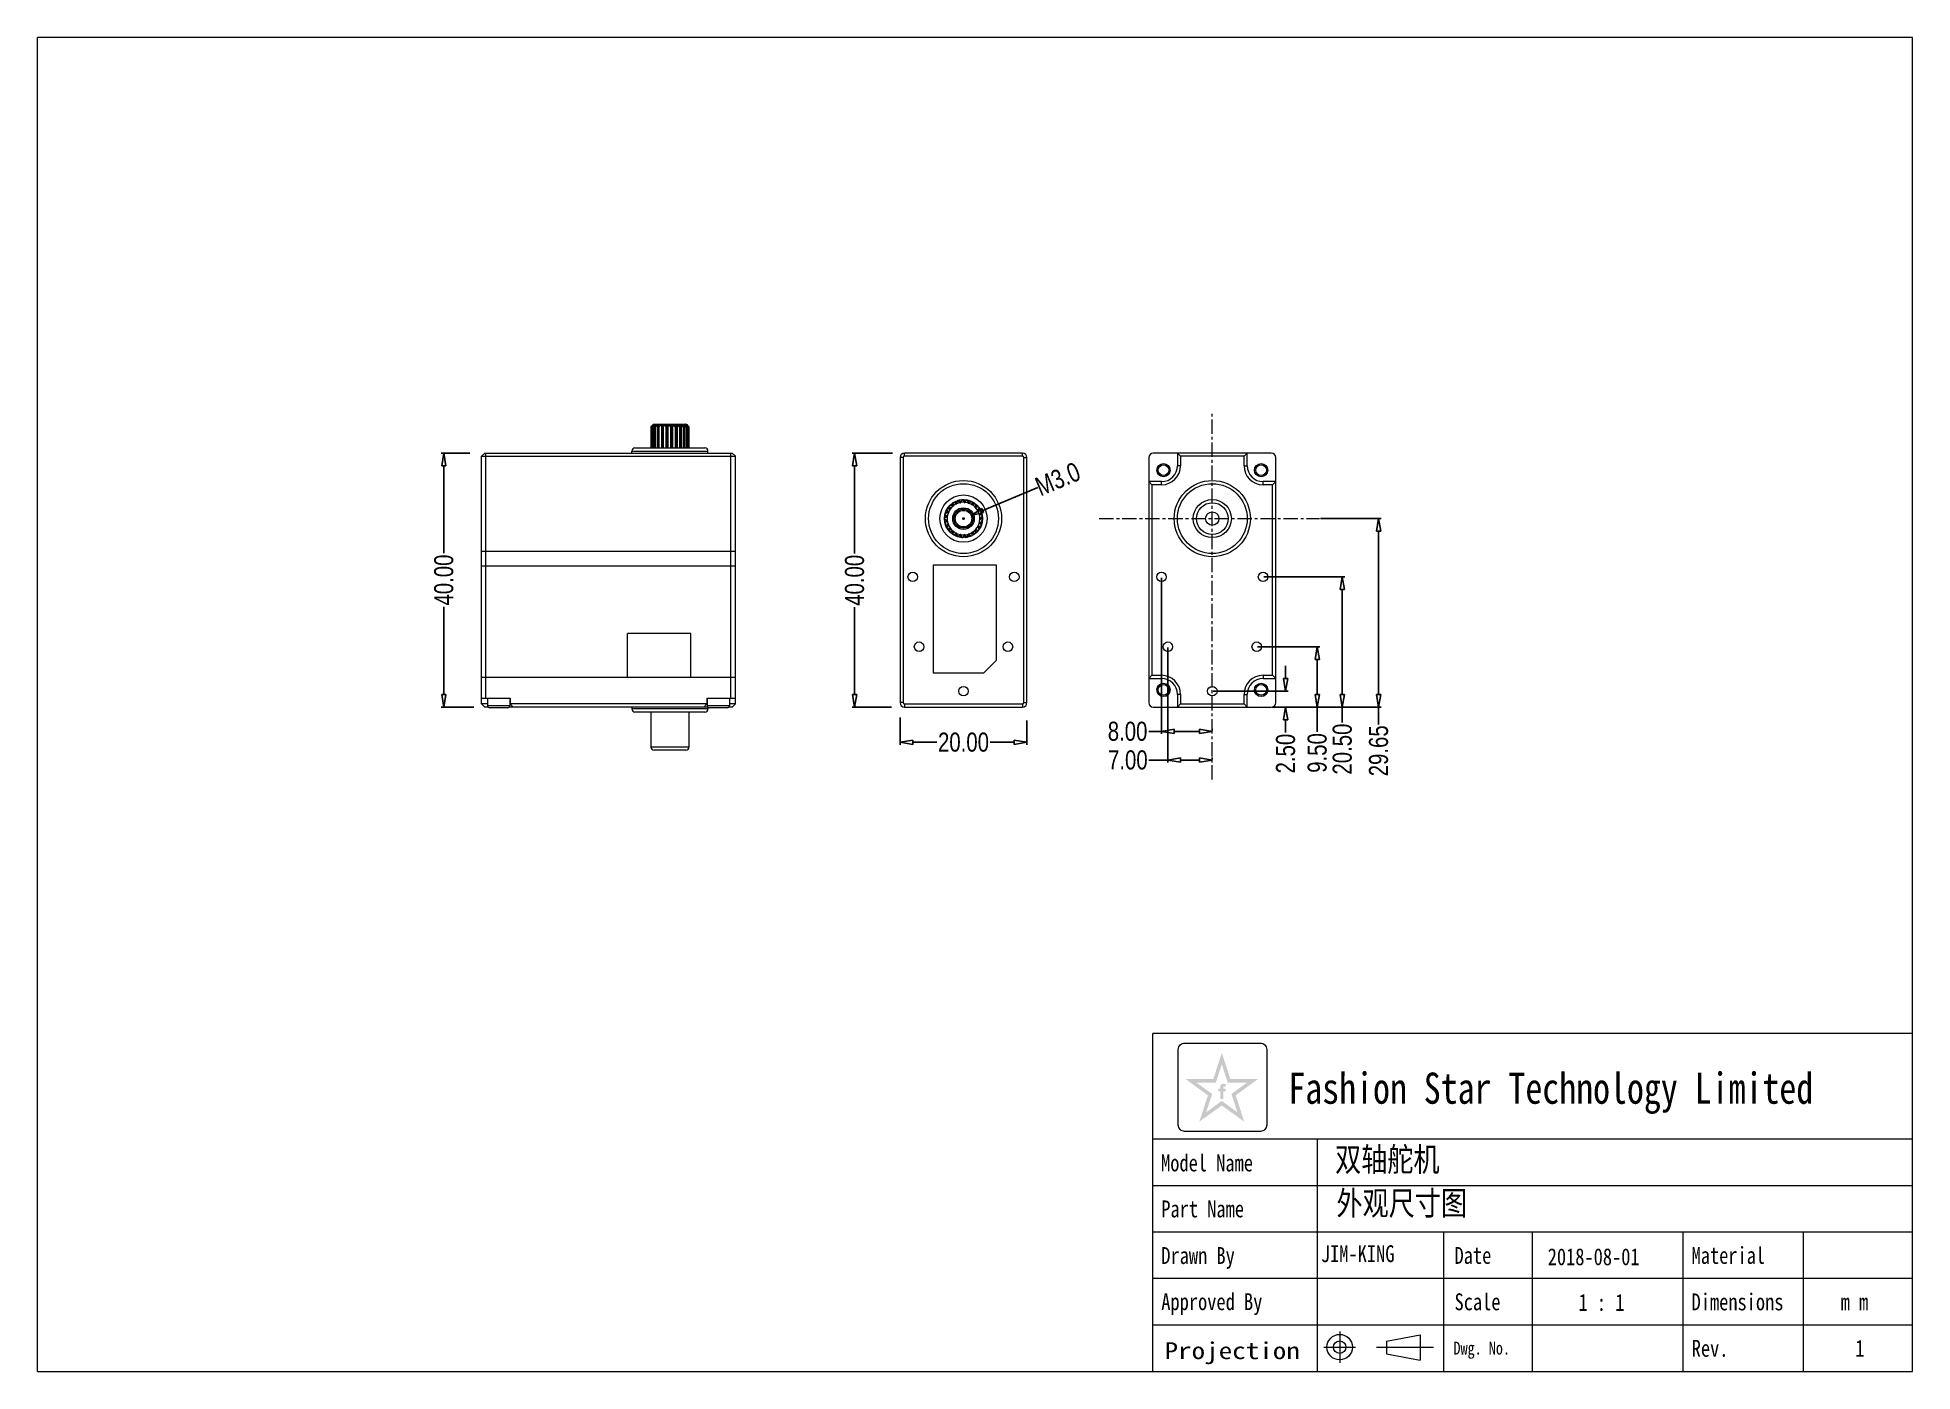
# Model space of a CAD drawing. Header units: inches. Extents: x -422 to -127, y 482 to 692.
import ezdxf
from ezdxf.enums import TextEntityAlignment as Align

# ---------------------------------------------------------------- set-up
doc = ezdxf.new("R2010")
doc.units = ezdxf.units.IN
doc.header["$LTSCALE"] = 1.21
doc.header["$MEASUREMENT"] = 0
doc.header["$PDMODE"] = 3
doc.header["$PDSIZE"] = 0.3125
doc.linetypes.add('CENTER', pattern=[0.6, 0.375, -0.075, 0.075, -0.075])
doc.layers.get('0').update_dxf_attribs({"linetype": 'CONTINUOUS'})
doc.layers.get('Defpoints').update_dxf_attribs({"linetype": 'CONTINUOUS'})
for name, color, linetype in [('02___PRT_ALL_AXES', 7, 'CONTINUOUS'), ('CK_LEVEL_1', 7, 'CONTINUOUS'), ('DIM', 211, 'CONTINUOUS'), ('TEXT', 200, 'CONTINUOUS')]:
    doc.layers.add(name, color=color, linetype=linetype)
doc.styles.get("Standard").update_dxf_attribs({"font": 'txt', "width": 0.8})
doc.dimstyles.get("Standard").update_dxf_attribs({"dimtxt": 0.15625, "dimasz": 0.1875, "dimexe": 0.18, "dimexo": 0.0625, "dimgap": 0.09, "dimtad": 0, "dimtih": 1, "dimtoh": 1, "dimzin": 4, "dimdsep": 46, "dimtxsty": 'Standard', "dimblk": 'CLOSED', "dimblk1": 'CLOSED', "dimblk2": 'CLOSED', "dimcen": 0.09, "dimadec": 0, "dimazin": 0, "dimtp": 0.01, "dimtm": 0.01, "dimtfac": 1, "dimtofl": 0, "dimtmove": 0, "dimatfit": 3, "dimldrblk": 'CLOSED', "dimfxl": 0, "dimtolj": 1, "dimtzin": 4, "dimarcsym": 0})

# ---------------------------------------------------------------- blocks, each defined once
blk = doc.blocks.new('_ClosedBlank')
at = {"color": 0, "linetype": 'ByBlock', "lineweight": -2}
for p, q in [((-1, 0.17), (0, 0)), ((-1, 0.17), (-1, -0.17)), ((0, 0), (-1, -0.17))]:
    blk.add_line(p, q, dxfattribs=at)
blk = doc.blocks.new('*D30')
at = {"color": 0, "lineweight": -2}
for p, q in [((-354.12, 626.89), (-358.6, 626.89)), ((-358.2, 624.89), (-358.2, 611.1)), ((-358.2, 588.89), (-358.2, 602.68)), ((-353.48, 586.89), (-358.6, 586.89))]:
    blk.add_line(p, q, dxfattribs=at)
at = {"layer": 'Defpoints', "color": 0}
for p in [(-353.98, 626.89), (-358.2, 586.89), (-353.34, 586.89)]:
    blk.add_point(p, dxfattribs=at)
at = {"color": 0, "lineweight": -2, "xscale": 2, "yscale": 2, "zscale": 2}
for p, rotation in [((-358.2, 626.89), 90), ((-358.2, 586.89), 270)]:
    blk.add_blockref('_ClosedBlank', p, dxfattribs=dict(at, rotation=rotation))
at = {"color": 0, "lineweight": 0, "insert": (-358.2, 606.89), "char_height": 3, "attachment_point": 5, "rotation": 90}
blk.add_mtext('\\A1;{\\fLiSu|b0|i0|c134|p49;40.00}', dxfattribs=at)
blk = doc.blocks.new('*D31')
at = {"color": 0, "lineweight": -2}
for p, q in [((-287.49, 626.89), (-293.88, 626.89)), ((-293.48, 624.89), (-293.48, 611.06)), ((-293.48, 588.89), (-293.48, 602.64)), ((-287.66, 586.89), (-293.88, 586.89))]:
    blk.add_line(p, q, dxfattribs=at)
at = {"layer": 'Defpoints', "color": 0}
for p in [(-293.48, 626.89), (-287.35, 626.89), (-287.52, 586.89)]:
    blk.add_point(p, dxfattribs=at)
at = {"color": 0, "lineweight": -2, "xscale": 2, "yscale": 2, "zscale": 2}
for p, rotation in [((-293.48, 626.89), 90), ((-293.48, 586.89), 270)]:
    blk.add_blockref('_ClosedBlank', p, dxfattribs=dict(at, rotation=rotation))
at = {"color": 0, "lineweight": 0, "insert": (-293.48, 606.85), "char_height": 3, "attachment_point": 5, "rotation": 90}
blk.add_mtext('\\A1;{\\fLiSu|b0|i0|c134|p49;40.00}', dxfattribs=at)
blk = doc.blocks.new('*D32')
at = {"color": 0, "lineweight": -2}
for p, q in [((-286.33, 585.24), (-286.33, 580.96)), ((-266.33, 584.77), (-266.33, 580.96)), ((-284.33, 581.35), (-280.51, 581.35)), ((-268.33, 581.35), (-272.15, 581.35))]:
    blk.add_line(p, q, dxfattribs=at)
at = {"layer": 'Defpoints', "color": 0}
for p in [(-286.33, 585.38), (-266.33, 584.9), (-266.33, 581.35)]:
    blk.add_point(p, dxfattribs=at)
at = {"color": 0, "lineweight": -2, "xscale": 2, "yscale": 2, "zscale": 2, "rotation": 180}
blk.add_blockref('_ClosedBlank', (-286.33, 581.35), dxfattribs=at)
at = {"color": 0, "lineweight": -2, "xscale": 2, "yscale": 2, "zscale": 2}
blk.add_blockref('_ClosedBlank', (-266.33, 581.35), dxfattribs=at)
at = {"color": 0, "lineweight": 0, "insert": (-276.33, 581.35), "char_height": 3, "attachment_point": 5}
blk.add_mtext('\\A1;{\\fLiSu|b0|i0|c134|p49;20.00}', dxfattribs=at)
blk = doc.blocks.new('*D34')
at = {"color": 0, "lineweight": -2}
for p, q in [((-225.58, 591.39), (-225.58, 593.39)), ((-237, 589.39), (-225.19, 589.39)), ((-225.72, 586.89), (-225.19, 586.89)), ((-225.58, 584.89), (-225.58, 582.89))]:
    blk.add_line(p, q, dxfattribs=at)
at = {"layer": 'Defpoints', "color": 0}
for p in [(-237.13, 589.39), (-225.86, 586.89), (-225.58, 586.89)]:
    blk.add_point(p, dxfattribs=at)
at = {"color": 0, "lineweight": -2, "xscale": 2, "yscale": 2, "zscale": 2}
for p, rotation in [((-225.58, 589.39), 270), ((-225.58, 586.89), 90)]:
    blk.add_blockref('_ClosedBlank', p, dxfattribs=dict(at, rotation=rotation))
at = {"color": 0, "lineweight": 0, "insert": (-225.58, 579.56), "char_height": 3, "attachment_point": 5, "rotation": 90}
blk.add_mtext('\\A1;{\\fLiSu|b0|i0|c134|p49;2.50}', dxfattribs=at)
blk = doc.blocks.new('*D36')
at = {"color": 0, "lineweight": -2}
for p, q in [((-264.61, 621.48), (-273.29, 617.84)), ((-276.53, 616.57), (-276.13, 616.57)), ((-276.33, 616.37), (-276.33, 616.76))]:
    blk.add_line(p, q, dxfattribs=at)
at = {"layer": 'Defpoints', "color": 0}
for p in [(-277.53, 616.06), (-275.13, 617.07)]:
    blk.add_point(p, dxfattribs=at)
at = {"color": 0, "lineweight": -2, "xscale": 2, "yscale": 2, "zscale": 2, "rotation": 202.7546024320071}
blk.add_blockref('_ClosedBlank', (-275.13, 617.07), dxfattribs=at)
at = {"color": 0, "lineweight": 0, "insert": (-261.48, 622.79), "char_height": 3, "attachment_point": 5, "rotation": 22.7546}
blk.add_mtext('\\A1;{\\fLiSu|b0|i0|c134|p49;M3.0}', dxfattribs=at)
blk = doc.blocks.new('*D37')
at = {"color": 0, "lineweight": -2}
for p, q in [((-244.13, 596.25), (-244.13, 578.16)), ((-244.13, 578.55), (-247.13, 578.55)), ((-239.13, 578.55), (-242.13, 578.55)), ((-237.13, 578.69), (-237.13, 578.95))]:
    blk.add_line(p, q, dxfattribs=at)
at = {"layer": 'Defpoints', "color": 0}
for p in [(-244.13, 596.39), (-244.13, 578.55), (-237.13, 578.55)]:
    blk.add_point(p, dxfattribs=at)
at = {"color": 0, "lineweight": -2, "xscale": 2, "yscale": 2, "zscale": 2, "rotation": 180}
blk.add_blockref('_ClosedBlank', (-244.13, 578.55), dxfattribs=at)
at = {"color": 0, "lineweight": -2, "xscale": 2, "yscale": 2, "zscale": 2}
blk.add_blockref('_ClosedBlank', (-237.13, 578.55), dxfattribs=at)
at = {"color": 0, "lineweight": 0, "insert": (-250.44, 578.55), "char_height": 3, "attachment_point": 5}
blk.add_mtext('\\A1;{\\fLiSu|b0|i0|c134|p49;7.00}', dxfattribs=at)
blk = doc.blocks.new('*D38')
at = {"color": 0, "lineweight": -2}
for p, q in [((-245.13, 607.25), (-245.13, 582.67)), ((-245.13, 583.06), (-247.13, 583.06)), ((-239.13, 583.06), (-243.13, 583.06)), ((-237.13, 583.2), (-237.13, 583.46))]:
    blk.add_line(p, q, dxfattribs=at)
at = {"layer": 'Defpoints', "color": 0}
for p in [(-245.13, 607.39), (-245.13, 583.06), (-237.13, 583.06)]:
    blk.add_point(p, dxfattribs=at)
at = {"color": 0, "lineweight": -2, "xscale": 2, "yscale": 2, "zscale": 2, "rotation": 180}
blk.add_blockref('_ClosedBlank', (-245.13, 583.06), dxfattribs=at)
at = {"color": 0, "lineweight": -2, "xscale": 2, "yscale": 2, "zscale": 2}
blk.add_blockref('_ClosedBlank', (-237.13, 583.06), dxfattribs=at)
at = {"color": 0, "lineweight": 0, "insert": (-250.48, 583.06), "char_height": 3, "attachment_point": 5}
blk.add_mtext('\\A1;{\\fLiSu|b0|i0|c134|p49;8.00}', dxfattribs=at)
blk = doc.blocks.new('*D39')
at = {"color": 0, "lineweight": -2}
for p, q in [((-230, 596.39), (-220.2, 596.39)), ((-220.6, 594.39), (-220.6, 588.89)), ((-227.7, 586.89), (-220.2, 586.89)), ((-220.6, 586.89), (-220.6, 583))]:
    blk.add_line(p, q, dxfattribs=at)
at = {"layer": 'Defpoints', "color": 0}
for p in [(-230.13, 596.39), (-220.6, 596.39), (-227.83, 586.89)]:
    blk.add_point(p, dxfattribs=at)
at = {"color": 0, "lineweight": -2, "xscale": 2, "yscale": 2, "zscale": 2}
for p, rotation in [((-220.6, 596.39), 90), ((-220.6, 586.89), 270)]:
    blk.add_blockref('_ClosedBlank', p, dxfattribs=dict(at, rotation=rotation))
at = {"color": 0, "lineweight": 0, "insert": (-220.6, 579.66), "char_height": 3, "attachment_point": 5, "rotation": 90}
blk.add_mtext('\\A1;{\\fLiSu|b0|i0|c134|p49;9.50}', dxfattribs=at)
blk = doc.blocks.new('*D40')
at = {"color": 0, "lineweight": -2}
for p, q in [((-229, 607.39), (-216.26, 607.39)), ((-216.65, 605.39), (-216.65, 588.89)), ((-227.7, 586.89), (-216.26, 586.89)), ((-216.65, 586.89), (-216.65, 584.45))]:
    blk.add_line(p, q, dxfattribs=at)
at = {"layer": 'Defpoints', "color": 0}
for p in [(-229.13, 607.39), (-216.65, 607.39), (-227.83, 586.89)]:
    blk.add_point(p, dxfattribs=at)
at = {"color": 0, "lineweight": -2, "xscale": 2, "yscale": 2, "zscale": 2}
for p, rotation in [((-216.65, 607.39), 90), ((-216.65, 586.89), 270)]:
    blk.add_blockref('_ClosedBlank', p, dxfattribs=dict(at, rotation=rotation))
at = {"color": 0, "insert": (-216.65, 580.27), "char_height": 3, "attachment_point": 5, "rotation": 90}
blk.add_mtext('\\A1;{\\fLiSu|b0|i0|c134|p49;20.50}', dxfattribs=at)
blk = doc.blocks.new('*D43')
at = {"color": 0, "lineweight": -2}
for p, q in [((-220.08, 616.57), (-210.53, 616.57)), ((-210.93, 614.57), (-210.93, 588.89)), ((-227.7, 586.89), (-210.53, 586.89)), ((-210.93, 586.89), (-210.93, 584.16))]:
    blk.add_line(p, q, dxfattribs=at)
at = {"layer": 'Defpoints', "color": 0}
for p in [(-220.22, 616.57), (-210.93, 616.57), (-227.83, 586.89)]:
    blk.add_point(p, dxfattribs=at)
at = {"color": 0, "lineweight": -2, "xscale": 2, "yscale": 2, "zscale": 2}
for p, rotation in [((-210.93, 616.57), 90), ((-210.93, 586.89), 270)]:
    blk.add_blockref('_ClosedBlank', p, dxfattribs=dict(at, rotation=rotation))
at = {"color": 0, "lineweight": 0, "insert": (-210.93, 580), "char_height": 3, "attachment_point": 5, "rotation": 90}
blk.add_mtext('\\A1;{\\fLiSu|b0|i0|c134|p49;29.65}', dxfattribs=at)

msp = doc.modelspace()

# ---------------------------------------------------------------- hatches: boundary and pattern name
at = {"lineweight": 5}
h = msp.add_hatch(color=50, dxfattribs=at)
edge = h.paths.add_edge_path(flags=0)
edge.add_line((-235.412, 526.383), (-235.015, 526.383))
edge.add_line((-235.015, 526.383), (-235.015, 526.811))
edge.add_line((-235.015, 526.811), (-235.407, 526.811))
edge.add_line((-235.407, 526.811), (-235.407, 527.02))
edge.add_spline(control_points=[(-235.407, 527.02), (-235.408, 527.045), (-235.409, 527.141), (-235.219, 527.111), (-235.101, 527.094), (-235.034, 527.076), (-235.006, 527.069)], knot_values=[0, 0, 0, 0, 1.4943482, 5.8188355, 8.4876202, 10.3632598, 10.3632598, 10.3632598, 10.3632598], degree=3, periodic=0)
edge.add_line((-235.006, 527.069), (-235.006, 527.507))
edge.add_spline(control_points=[(-235.006, 527.507), (-235.078, 527.524), (-235.251, 527.565), (-235.5, 527.586), (-235.73, 527.482), (-235.846, 527.337), (-235.865, 527.227), (-235.871, 527.196)], knot_values=[0, 0, 0, 0, 4.9341397, 11.9452686, 16.0265909, 21.3569295, 23.4510995, 23.4510995, 23.4510995, 23.4510995], degree=3, periodic=0)
edge.add_line((-235.871, 527.196), (-235.871, 526.811))
edge.add_line((-235.871, 526.811), (-236.158, 526.811))
edge.add_line((-236.158, 526.811), (-236.158, 526.383))
edge.add_line((-236.158, 526.383), (-235.868, 526.383))
edge.add_line((-235.868, 526.383), (-235.868, 525.19))
edge.add_line((-235.868, 525.19), (-235.412, 525.19))
edge.add_line((-235.412, 525.19), (-235.412, 526.383))
h.paths.add_polyline_path([(-229.94, 528.303), (-234.293, 528.303), (-235.637, 532.455), (-236.98, 528.303), (-241.333, 528.303), (-237.829, 525.748), (-239.173, 521.607), (-235.637, 524.139), (-232.101, 521.607), (-233.444, 525.748)])
h.paths.add_polyline_path([(-234.119, 525.96), (-233.184, 523.079), (-235.637, 524.874), (-238.09, 523.079), (-237.154, 525.96), (-239.615, 527.755), (-236.575, 527.755), (-235.637, 530.65), (-234.698, 527.755), (-231.658, 527.755)], flags=16)

# ---------------------------------------------------------------- linework, layer by layer
at = {"color": 1, "linetype": 'CENTER', "lineweight": 0, "ltscale": 5}
for p, q in [((-237.134, 575.461), (-237.134, 633.346)), ((-254.955, 616.566), (-220.219, 616.566))]:
    msp.add_line(p, q, dxfattribs=at)
at = {"color": 7, "lineweight": 0}
for p, q in [((-325.553, 631.041), (-325.535, 631.059)), ((-325.553, 627.691), (-325.553, 631.041)), ((-325.518, 630.966), (-325.541, 630.941)), ((-325.541, 630.941), (-325.518, 630.941)), ((-325.541, 630.941), (-325.541, 627.691)), ((-325.535, 631.059), (-325.488, 631.107)), ((-325.518, 627.691), (-325.518, 630.941)), ((-325.219, 631.363), (-325.517, 631.041)), ((-325.517, 631.041), (-325.483, 631.041)), ((-325.517, 631.041), (-325.517, 627.691)), ((-325.488, 631.107), (-325.362, 631.234)), ((-325.483, 631.041), (-325.155, 631.343)), ((-325.483, 627.691), (-325.483, 631.041)), ((-325.31, 631.029), (-325.378, 630.941)), ((-325.378, 630.941), (-325.311, 630.941)), ((-325.378, 630.941), (-325.378, 627.691)), ((-325.362, 631.234), (-325.359, 631.236)), ((-325.359, 631.236), (-325.236, 631.359)), ((-325.311, 627.691), (-325.311, 630.941)), ((-325.118, 631.299), (-325.309, 631.041)), ((-325.309, 631.041), (-325.231, 631.041)), ((-325.309, 631.041), (-325.309, 627.691)), ((-325.236, 631.359), (-325.174, 631.421)), ((-325.231, 631.041), (-324.865, 631.371)), ((-325.231, 627.691), (-325.231, 631.041)), ((-325.165, 631.421), (-325.219, 631.363)), ((-325.174, 631.421), (-325.159, 631.435)), ((-325.174, 631.421), (-325.174, 631.411)), ((-325.158, 631.428), (-325.165, 631.421)), ((-325.159, 631.435), (-325.152, 631.441)), ((-325.145, 631.441), (-325.158, 631.428)), ((-325.155, 631.343), (-325.122, 631.372)), ((-325.152, 631.441), (-324.732, 631.441)), ((-325.122, 631.372), (-325.118, 631.377)), ((-325.118, 631.377), (-325.101, 631.392)), ((-325.092, 631.333), (-325.118, 631.299)), ((-325.101, 631.392), (-325.069, 631.421)), ((-325.077, 631.354), (-325.092, 631.333)), ((-325.026, 631.421), (-325.077, 631.354)), ((-325.069, 631.421), (-325.044, 631.441)), ((-325.069, 631.421), (-325.069, 631.364)), ((-324.965, 631.072), (-325.04, 630.941)), ((-325.04, 630.941), (-324.932, 630.941)), ((-325.04, 630.941), (-325.04, 627.691)), ((-325.022, 631.425), (-325.026, 631.421)), ((-325.021, 631.428), (-325.022, 631.425)), ((-325.012, 631.441), (-325.021, 631.428)), ((-324.821, 631.321), (-324.965, 631.072)), ((-324.932, 627.691), (-324.932, 630.941)), ((-324.798, 631.299), (-324.93, 631.041)), ((-324.93, 631.041), (-324.813, 631.041)), ((-324.93, 631.041), (-324.93, 627.691)), ((-324.865, 631.371), (-324.808, 631.421)), ((-324.813, 631.041), (-324.493, 631.342)), ((-324.813, 627.691), (-324.813, 631.041)), ((-324.808, 631.421), (-324.782, 631.441)), ((-324.808, 631.421), (-324.808, 631.321)), ((-324.794, 631.306), (-324.798, 631.299)), ((-324.783, 631.327), (-324.794, 631.306)), ((-324.736, 631.417), (-324.783, 631.327)), ((-324.734, 631.421), (-324.736, 631.417)), ((-324.726, 631.441), (-324.734, 631.421)), ((-324.726, 631.441), (-320.017, 631.441)), ((-324.425, 631.321), (-324.547, 630.941)), ((-324.547, 630.941), (-324.406, 630.941)), ((-324.547, 630.941), (-324.547, 627.691)), ((-324.493, 631.342), (-324.467, 631.366)), ((-324.467, 631.366), (-324.455, 631.377)), ((-324.455, 631.377), (-324.408, 631.421)), ((-324.422, 631.341), (-324.327, 631.341)), ((-324.408, 631.421), (-324.381, 631.441)), ((-324.408, 631.421), (-324.408, 631.321)), ((-324.406, 627.691), (-324.406, 630.941)), ((-324.327, 631.341), (-324.403, 631.041)), ((-324.403, 631.041), (-324.255, 631.041)), ((-324.403, 631.041), (-324.403, 627.691)), ((-324.307, 631.421), (-324.327, 631.341)), ((-324.306, 631.426), (-324.307, 631.421)), ((-324.305, 631.436), (-324.306, 631.426)), ((-324.305, 631.441), (-324.305, 631.436)), ((-324.255, 631.041), (-323.981, 631.329)), ((-324.255, 627.691), (-324.255, 631.041)), ((-323.981, 631.329), (-323.969, 631.342)), ((-323.969, 631.342), (-323.953, 631.359)), ((-323.953, 631.359), (-323.944, 631.368)), ((-323.944, 631.368), (-323.893, 631.421)), ((-323.914, 631.321), (-323.931, 630.941)), ((-323.931, 630.941), (-323.765, 630.941)), ((-323.931, 630.941), (-323.931, 627.691)), ((-323.893, 631.421), (-323.868, 631.441)), ((-323.893, 631.421), (-323.893, 631.323)), ((-323.776, 631.441), (-323.771, 631.421)), ((-323.771, 631.421), (-323.769, 631.341)), ((-323.769, 631.341), (-323.762, 631.041)), ((-323.765, 630.941), (-323.451, 631.321)), ((-323.765, 627.691), (-323.765, 630.941)), ((-323.762, 631.041), (-323.592, 631.041)), ((-323.762, 631.041), (-323.762, 627.691)), ((-323.592, 631.041), (-323.373, 631.323)), ((-323.592, 627.691), (-323.592, 631.041)), ((-323.373, 631.323), (-323.358, 631.342)), ((-323.358, 631.342), (-323.347, 631.356)), ((-323.347, 631.356), (-323.296, 631.421)), ((-323.319, 631.321), (-323.231, 630.941)), ((-323.296, 631.421), (-323.274, 631.441)), ((-323.296, 631.421), (-323.296, 631.341)), ((-323.231, 630.941), (-323.05, 630.941)), ((-323.231, 630.941), (-323.231, 627.691)), ((-323.173, 631.441), (-323.161, 631.421)), ((-323.161, 631.421), (-323.137, 631.341)), ((-323.161, 631.341), (-323.161, 631.421)), ((-323.137, 631.341), (-323.047, 631.041)), ((-323.05, 630.941), (-322.816, 631.321)), ((-323.05, 627.691), (-323.05, 630.941)), ((-323.047, 631.041), (-322.865, 631.041)), ((-323.047, 631.041), (-323.047, 627.691)), ((-322.865, 631.041), (-322.711, 631.32)), ((-322.865, 627.691), (-322.865, 631.041)), ((-322.711, 631.32), (-322.697, 631.344)), ((-322.697, 631.344), (-322.654, 631.421)), ((-322.667, 631.3), (-322.584, 631.134)), ((-322.657, 631.341), (-322.584, 631.341)), ((-322.654, 631.421), (-322.637, 631.441)), ((-322.654, 631.421), (-322.654, 631.341)), ((-322.584, 631.134), (-322.49, 630.941)), ((-322.532, 631.441), (-322.515, 631.421)), ((-322.515, 631.421), (-322.47, 631.341)), ((-322.515, 631.341), (-322.515, 631.421)), ((-322.49, 630.941), (-322.306, 630.941)), ((-322.49, 630.941), (-322.49, 627.691)), ((-322.47, 631.341), (-322.303, 631.041)), ((-322.306, 630.941), (-322.167, 631.321)), ((-322.306, 627.691), (-322.306, 630.941)), ((-322.303, 631.041), (-322.121, 631.041)), ((-322.303, 631.041), (-322.303, 627.691)), ((-322.121, 631.041), (-322.036, 631.325)), ((-322.121, 627.691), (-322.121, 631.041)), ((-322.036, 631.325), (-322.033, 631.336)), ((-322.033, 631.336), (-322.031, 631.341)), ((-322.031, 631.341), (-322.007, 631.421)), ((-322.031, 631.321), (-321.754, 630.941)), ((-322.007, 631.421), (-321.996, 631.441)), ((-322.007, 631.421), (-322.007, 631.341)), ((-321.895, 631.441), (-321.873, 631.421)), ((-321.873, 631.421), (-321.81, 631.342)), ((-321.873, 631.341), (-321.873, 631.421)), ((-321.81, 631.342), (-321.577, 631.041)), ((-321.754, 630.941), (-321.58, 630.941)), ((-321.754, 630.941), (-321.754, 627.691)), ((-321.58, 630.941), (-321.544, 631.321)), ((-321.58, 627.691), (-321.58, 630.941)), ((-321.577, 631.041), (-321.406, 631.041)), ((-321.577, 631.041), (-321.577, 627.691)), ((-321.419, 631.321), (-321.071, 630.941)), ((-321.406, 631.041), (-321.399, 631.341)), ((-321.406, 627.691), (-321.406, 631.041)), ((-321.399, 631.341), (-321.397, 631.421)), ((-321.397, 631.421), (-321.392, 631.441)), ((-321.301, 631.441), (-321.276, 631.421)), ((-321.276, 631.421), (-321.199, 631.342)), ((-321.276, 631.341), (-321.276, 631.421)), ((-321.199, 631.342), (-320.94, 631.069)), ((-321.071, 630.941), (-320.916, 630.941)), ((-321.071, 630.941), (-321.071, 627.691)), ((-320.94, 631.069), (-320.914, 631.041)), ((-320.916, 627.691), (-320.916, 630.941)), ((-320.914, 631.041), (-320.765, 631.041)), ((-320.914, 631.041), (-320.914, 627.691)), ((-320.864, 631.436), (-320.863, 631.441)), ((-320.862, 631.421), (-320.864, 631.436)), ((-320.841, 631.341), (-320.862, 631.421)), ((-320.765, 631.041), (-320.841, 631.341)), ((-320.822, 631.266), (-320.483, 630.941)), ((-320.787, 631.441), (-320.761, 631.421)), ((-320.765, 627.691), (-320.765, 631.041)), ((-320.761, 631.421), (-320.675, 631.342)), ((-320.761, 631.341), (-320.761, 631.421)), ((-320.675, 631.342), (-320.587, 631.259)), ((-320.587, 631.259), (-320.437, 631.119)), ((-320.483, 630.941), (-320.357, 630.941)), ((-320.483, 630.941), (-320.483, 627.691)), ((-320.435, 631.421), (-320.443, 631.441)), ((-320.437, 631.119), (-320.355, 631.041)), ((-320.433, 631.417), (-320.435, 631.421)), ((-320.238, 631.041), (-320.433, 631.417)), ((-320.393, 631.341), (-320.377, 631.341)), ((-320.387, 631.441), (-320.36, 631.421)), ((-320.36, 631.421), (-320.239, 631.313)), ((-320.36, 631.341), (-320.36, 631.421)), ((-320.357, 627.691), (-320.357, 630.941)), ((-320.355, 631.041), (-320.238, 631.041)), ((-320.355, 631.041), (-320.355, 627.691)), ((-320.326, 631.212), (-320.193, 631.092)), ((-320.239, 631.313), (-320.223, 631.299)), ((-320.238, 627.691), (-320.238, 631.041)), ((-320.223, 631.299), (-319.937, 631.041)), ((-320.193, 631.092), (-320.027, 630.941)), ((-320.153, 631.435), (-320.157, 631.441)), ((-320.142, 631.421), (-320.153, 631.435)), ((-320.068, 631.322), (-320.142, 631.421)), ((-320.124, 631.441), (-320.117, 631.435)), ((-320.117, 631.435), (-320.108, 631.428)), ((-320.108, 631.428), (-320.1, 631.421)), ((-320.1, 631.421), (-320.068, 631.392)), ((-320.1, 631.364), (-320.1, 631.421)), ((-320.068, 631.392), (-320.028, 631.356)), ((-319.859, 631.041), (-320.068, 631.322)), ((-320.028, 631.356), (-320.008, 631.338)), ((-320.027, 630.941), (-319.939, 630.941)), ((-320.027, 630.941), (-320.027, 627.691)), ((-320.02, 631.438), (-320.023, 631.441)), ((-320.004, 631.421), (-320.02, 631.438)), ((-320.017, 631.441), (-320.003, 631.428)), ((-320.008, 631.338), (-319.965, 631.299)), ((-319.963, 631.377), (-320.004, 631.421)), ((-320.003, 631.428), (-319.999, 631.425)), ((-319.999, 631.425), (-319.995, 631.421)), ((-319.995, 631.421), (-319.965, 631.391)), ((-319.995, 631.411), (-319.995, 631.421)), ((-319.965, 631.391), (-319.933, 631.359)), ((-319.965, 631.299), (-319.685, 631.041)), ((-319.651, 631.041), (-319.963, 631.377)), ((-319.939, 627.691), (-319.939, 630.941)), ((-319.937, 631.041), (-319.859, 631.041)), ((-319.937, 631.041), (-319.937, 627.691)), ((-319.933, 631.359), (-319.807, 631.234)), ((-319.896, 631.092), (-319.875, 631.072)), ((-319.875, 631.072), (-319.851, 631.05)), ((-319.859, 627.691), (-319.859, 631.041)), ((-319.851, 631.05), (-319.732, 630.941)), ((-319.807, 631.234), (-319.68, 631.107)), ((-319.732, 630.941), (-319.686, 630.941)), ((-319.732, 630.941), (-319.732, 627.691)), ((-319.686, 627.691), (-319.686, 630.941)), ((-319.685, 631.041), (-319.651, 631.041)), ((-319.685, 631.041), (-319.685, 627.691)), ((-319.68, 631.107), (-319.633, 631.059)), ((-319.652, 630.977), (-319.616, 630.941)), ((-319.651, 627.691), (-319.651, 631.041)), ((-319.633, 631.059), (-319.616, 631.041)), ((-319.616, 631.041), (-319.616, 627.691)), ((-351.759, 626.891), (-352.259, 626.391)), ((-352.259, 626.391), (-312.259, 626.391)), ((-352.259, 587.391), (-352.259, 626.391)), ((-351.759, 626.891), (-312.759, 626.891)), ((-351.559, 588.291), (-351.559, 626.891)), ((-328.584, 627.191), (-316.584, 627.191)), ((-328.584, 626.891), (-328.584, 627.191)), ((-328.084, 627.691), (-317.084, 627.691)), ((-316.584, 626.891), (-316.584, 627.191)), ((-312.959, 588.291), (-312.959, 626.891)), ((-312.759, 626.891), (-312.259, 626.391)), ((-312.259, 587.391), (-312.259, 626.391)), ((-267.029, 626.891), (-285.629, 626.891)), ((-285.629, 626.391), (-285.629, 626.891)), ((-267.029, 626.391), (-285.629, 626.391)), ((-267.029, 626.391), (-267.029, 626.891)), ((-285.829, 626.191), (-286.329, 626.191)), ((-286.329, 626.191), (-286.329, 587.591)), ((-285.829, 626.191), (-285.829, 587.591)), ((-266.829, 626.191), (-266.329, 626.191)), ((-266.829, 587.591), (-266.829, 626.191)), ((-266.329, 587.591), (-266.329, 626.191)), ((-278.762, 617.455), (-279.181, 617.394)), ((-278.727, 617.604), (-279.124, 617.571)), ((-278.974, 617.916), (-278.711, 617.584)), ((-278.465, 618.033), (-278.886, 618.077)), ((-278.394, 618.168), (-278.786, 618.235)), ((-278.556, 618.532), (-278.383, 618.145)), ((-278.033, 618.518), (-278.43, 618.666)), ((-277.931, 618.632), (-278.294, 618.793)), ((-277.997, 619.024), (-277.926, 618.606)), ((-277.494, 618.88), (-277.842, 619.122)), ((-277.367, 618.965), (-277.678, 619.212)), ((-277.333, 619.361), (-277.369, 618.939)), ((-276.882, 619.098), (-277.159, 619.418)), ((-276.738, 619.148), (-276.978, 619.465)), ((-276.607, 619.523), (-276.746, 619.124)), ((-276.235, 619.156), (-276.424, 619.535)), ((-276.083, 619.168), (-276.237, 619.535)), ((-275.863, 619.5), (-276.097, 619.147)), ((-275.594, 619.051), (-275.682, 619.465)), ((-275.443, 619.025), (-275.502, 619.419)), ((-275.148, 619.292), (-275.463, 619.008)), ((-274.999, 618.79), (-274.982, 619.213)), ((-274.507, 618.912), (-274.882, 618.716)), ((-274.86, 618.728), (-274.818, 619.124)), ((-274.488, 618.39), (-274.366, 618.795)), ((-273.981, 618.386), (-274.393, 618.289)), ((-274.368, 618.295), (-274.23, 618.668)), ((-274.093, 617.875), (-273.873, 618.237)), ((-273.602, 617.745), (-274.026, 617.753)), ((-274, 617.753), (-273.773, 618.08)), ((-273.837, 617.278), (-273.535, 617.574)), ((-273.778, 617.137), (-273.477, 617.396)), ((-278.907, 616.822), (-279.297, 616.658)), ((-279.297, 616.475), (-278.907, 616.311)), ((-278.91, 616.975), (-279.286, 616.844)), ((-278.931, 616.321), (-279.262, 616.1)), ((-279.227, 617.216), (-278.89, 616.96)), ((-278.89, 616.173), (-279.227, 615.917)), ((-279.181, 615.739), (-278.762, 615.677)), ((-278.788, 615.681), (-279.054, 615.386)), ((-278.711, 615.549), (-278.974, 615.217)), ((-278.886, 615.056), (-278.465, 615.1)), ((-278.49, 615.097), (-278.675, 614.745)), ((-278.383, 614.988), (-278.556, 614.601)), ((-278.43, 614.467), (-278.033, 614.615)), ((-278.057, 614.606), (-278.148, 614.219)), ((-277.926, 614.527), (-277.997, 614.109)), ((-274.366, 614.338), (-274.488, 614.743)), ((-274.481, 614.718), (-274.1, 614.603)), ((-274.393, 614.844), (-273.981, 614.747)), ((-273.873, 614.896), (-274.093, 615.258)), ((-274.079, 615.236), (-273.682, 615.219)), ((-274.026, 615.379), (-273.602, 615.388)), ((-273.535, 615.559), (-273.837, 615.855)), ((-273.819, 615.837), (-273.43, 615.92)), ((-273.395, 617.03), (-273.803, 617.143)), ((-273.803, 615.989), (-273.395, 616.103)), ((-273.739, 616.636), (-273.372, 616.847)), ((-273.372, 616.285), (-273.739, 616.497)), ((-273.717, 616.484), (-273.36, 616.661)), ((-277.842, 614.011), (-277.494, 614.252)), ((-277.515, 614.238), (-277.507, 613.84)), ((-277.369, 614.193), (-277.333, 613.772)), ((-277.159, 613.715), (-276.882, 614.035)), ((-276.899, 614.016), (-276.792, 613.633)), ((-276.746, 614.009), (-276.607, 613.609)), ((-276.424, 613.598), (-276.235, 613.977)), ((-276.247, 613.954), (-276.048, 613.61)), ((-276.097, 613.986), (-275.863, 613.633)), ((-275.682, 613.668), (-275.594, 614.082)), ((-275.6, 614.057), (-275.321, 613.773)), ((-275.463, 614.125), (-275.148, 613.841)), ((-274.982, 613.919), (-274.999, 614.343)), ((-274.998, 614.317), (-274.658, 614.111)), ((-274.882, 614.417), (-274.507, 614.221)), ((-312.259, 611.391), (-352.259, 611.391)), ((-312.259, 609.091), (-352.259, 609.091)), ((-329.262, 597.191), (-329.262, 598.491)), ((-319.262, 598.491), (-329.262, 598.491)), ((-329.262, 591.591), (-329.262, 597.191)), ((-319.262, 597.191), (-319.262, 598.491)), ((-319.262, 591.591), (-319.262, 597.191)), ((-352.259, 591.591), (-312.259, 591.591)), ((-352.259, 588.291), (-347.759, 588.291)), ((-347.759, 588.291), (-347.759, 587.391)), ((-316.759, 588.291), (-316.759, 587.391)), ((-316.759, 588.291), (-312.259, 588.291)), ((-351.309, 587.391), (-352.259, 587.391)), ((-351.759, 586.891), (-352.259, 587.391)), ((-351.228, 586.891), (-351.759, 586.891)), ((-347.809, 587.091), (-351.309, 587.091)), ((-348.109, 586.791), (-351.009, 586.791)), ((-316.628, 586.891), (-347.89, 586.891)), ((-316.709, 587.391), (-347.809, 587.391)), ((-347.759, 587.391), (-347.259, 586.891)), ((-328.584, 586.891), (-328.584, 586.591)), ((-316.584, 586.591), (-328.584, 586.591)), ((-317.084, 586.091), (-328.084, 586.091)), ((-325.584, 586.091), (-325.584, 580.591)), ((-319.584, 586.091), (-319.584, 580.591)), ((-317.259, 586.891), (-316.759, 587.391)), ((-313.209, 587.091), (-316.709, 587.091)), ((-316.584, 586.848), (-316.584, 586.591)), ((-313.509, 586.791), (-316.409, 586.791)), ((-312.759, 586.891), (-313.29, 586.891)), ((-312.259, 587.391), (-313.209, 587.391)), ((-312.259, 587.391), (-312.759, 586.891)), ((-285.829, 587.591), (-286.329, 587.591)), ((-285.629, 587.391), (-285.629, 586.891)), ((-285.629, 587.391), (-267.029, 587.391)), ((-285.629, 586.891), (-267.029, 586.891)), ((-267.029, 587.391), (-267.029, 586.891)), ((-266.829, 587.591), (-266.329, 587.591)), ((-319.584, 580.591), (-325.584, 580.591)), ((-320.084, 580.091), (-325.084, 580.091))]:
    msp.add_line(p, q, dxfattribs=at)
at = {"color": 7, "linetype": 'Continuous', "lineweight": 0}
for p, q in [((-227.834, 626.891), (-246.434, 626.891)), ((-242.634, 626.891), (-242.134, 626.391)), ((-242.634, 626.891), (-242.634, 624.891)), ((-232.134, 626.391), (-242.134, 626.391)), ((-242.134, 626.391), (-242.134, 624.891)), ((-232.134, 626.391), (-231.634, 626.891)), ((-232.134, 624.891), (-232.134, 626.391)), ((-231.634, 624.891), (-231.634, 626.891)), ((-247.134, 626.191), (-247.134, 587.591)), ((-242.134, 624.891), (-242.634, 624.891)), ((-232.134, 624.891), (-231.634, 624.891)), ((-227.134, 587.591), (-227.134, 626.191)), ((-245.134, 622.391), (-247.134, 622.391)), ((-246.634, 621.891), (-247.134, 622.391)), ((-245.134, 621.891), (-246.634, 621.891)), ((-246.634, 621.891), (-246.634, 591.891)), ((-245.134, 621.891), (-245.134, 622.391)), ((-227.134, 622.391), (-229.134, 622.391)), ((-229.134, 621.891), (-229.134, 622.391)), ((-227.634, 621.891), (-229.134, 621.891)), ((-227.134, 622.391), (-227.634, 621.891)), ((-227.634, 591.891), (-227.634, 621.891)), ((-281.106, 609.258), (-281.106, 592.258)), ((-271.106, 609.258), (-281.106, 609.258)), ((-271.106, 594.258), (-271.106, 609.258)), ((-271.106, 594.258), (-273.106, 592.258)), ((-281.106, 592.258), (-273.106, 592.258)), ((-247.134, 591.391), (-246.634, 591.891)), ((-247.134, 591.391), (-245.134, 591.391)), ((-246.634, 591.891), (-245.134, 591.891)), ((-245.134, 591.891), (-245.134, 591.391)), ((-229.134, 591.891), (-229.134, 591.391)), ((-229.134, 591.891), (-227.634, 591.891)), ((-229.134, 591.391), (-227.134, 591.391)), ((-227.634, 591.891), (-227.134, 591.391)), ((-242.634, 588.891), (-242.634, 586.891)), ((-242.134, 588.891), (-242.634, 588.891)), ((-242.134, 588.891), (-242.134, 587.391)), ((-232.134, 587.391), (-232.134, 588.891)), ((-232.134, 588.891), (-231.634, 588.891)), ((-231.634, 586.891), (-231.634, 588.891)), ((-246.434, 586.891), (-227.834, 586.891)), ((-242.134, 587.391), (-242.634, 586.891)), ((-242.134, 587.391), (-232.134, 587.391)), ((-231.634, 586.891), (-232.134, 587.391))]:
    msp.add_line(p, q, dxfattribs=at)
for centre, radius in [((-244.823, 624.191), 1.05), ((-244.823, 624.191), 0.85), ((-229.445, 624.191), 1.05), ((-229.445, 624.191), 0.85), ((-237.134, 616.566), 6), ((-237.134, 616.566), 5.5), ((-237.134, 616.566), 3), ((-237.134, 616.566), 2.5), ((-237.134, 616.566), 1.05), ((-244.823, 589.591), 1.05), ((-244.823, 589.591), 0.85), ((-237.134, 589.391), 0.75), ((-229.445, 589.591), 1.05), ((-229.445, 589.591), 0.85)]:
    msp.add_circle(centre, radius, dxfattribs=at)
at = {"color": 7, "lineweight": 0}
for centre, radius in [((-276.329, 616.566), 6), ((-276.329, 616.566), 5.5), ((-276.329, 616.566), 3.719), ((-276.329, 616.566), 3), ((-276.329, 616.566), 1.7), ((-276.329, 616.566), 1.5), ((-276.329, 616.566), 1.3), ((-284.329, 607.391), 0.75), ((-268.329, 607.391), 0.75), ((-245.134, 607.391), 0.75), ((-229.134, 607.391), 0.75), ((-283.329, 596.391), 0.75), ((-269.329, 596.391), 0.75), ((-244.134, 596.391), 0.75), ((-230.134, 596.391), 0.75), ((-276.329, 589.391), 0.75)]:
    msp.add_circle(centre, radius, dxfattribs=at)
for centre, radius, start, end in [((-328.084, 627.191), 0.5, 90, 180), ((-317.084, 627.191), 0.5, 0, 90), ((-285.629, 626.191), 0.7, 90, 180), ((-285.629, 626.191), 0.2, 90, 180), ((-267.029, 626.191), 0.7, 0, 90), ((-267.029, 626.191), 0.2, 0, 90), ((-276.329, 616.566), 2.97, 163.82872, 167.37128), ((-276.329, 616.566), 2.97, 160.22872, 163.77128), ((-276.329, 616.566), 2.97, 149.42872, 152.97128), ((-276.329, 616.566), 2.57, 130.78516, 229.21484), ((-276.329, 616.566), 2.97, 145.82872, 149.37128), ((-278.774, 617.535), 0.08, 278.4, 38.4), ((-276.329, 616.566), 2.97, 135.02872, 138.57128), ((-278.456, 618.112), 0.08, 264, 24), ((-276.329, 616.566), 2.97, 131.42872, 134.97128), ((-278.005, 618.593), 0.08, 249.6, 9.6), ((-276.329, 616.566), 2.57, 303.56618, 130.73724), ((-276.329, 616.566), 2.97, 120.62872, 124.17128), ((-276.329, 616.566), 2.97, 117.02872, 120.57128), ((-277.449, 618.946), 0.08, 235.2, 355.2), ((-276.329, 616.566), 2.97, 106.22872, 109.77128), ((-276.329, 616.566), 2.97, 102.62872, 106.17128), ((-276.822, 619.15), 0.08, 220.8, 340.8), ((-276.329, 616.566), 2.97, 91.82872, 95.37128), ((-276.329, 616.566), 2.97, 88.22872, 91.77128), ((-276.164, 619.191), 0.08, 206.4, 326.4), ((-276.329, 616.566), 2.97, 77.42872, 80.97128), ((-276.329, 616.566), 2.97, 73.82872, 77.37128), ((-275.516, 619.068), 0.08, 192, 312), ((-276.329, 616.566), 2.97, 63.02872, 66.57128), ((-274.92, 618.787), 0.08, 177.6, 297.6), ((-276.329, 616.566), 2.97, 59.42872, 62.97128), ((-276.329, 616.566), 2.97, 48.62872, 52.17128), ((-274.412, 618.367), 0.08, 163.2, 283.2), ((-276.329, 616.566), 2.97, 45.02872, 48.57128), ((-274.024, 617.833), 0.08, 148.8, 268.8), ((-276.329, 616.566), 2.97, 34.22872, 37.77128), ((-276.329, 616.566), 2.97, 30.62872, 34.17128), ((-276.329, 616.566), 2.97, 19.82872, 23.37128), ((-276.329, 616.566), 2.97, 16.22872, 19.77128), ((-276.329, 616.566), 2.97, 178.22872, 181.77128), ((-276.329, 616.566), 2.97, 174.62872, 178.17128), ((-276.329, 616.566), 2.97, 189.02872, 192.57128), ((-276.329, 616.566), 2.97, 192.62872, 196.17128), ((-276.329, 616.566), 2.97, 203.42872, 206.97128), ((-276.329, 616.566), 2.97, 207.02872, 210.57128), ((-278.938, 616.896), 0.08, 292.8, 52.8), ((-278.938, 616.237), 0.08, 307.2, 67.2), ((-278.774, 615.598), 0.08, 321.6, 81.6), ((-276.329, 616.566), 2.97, 217.82872, 221.37128), ((-276.329, 616.566), 2.97, 221.42872, 224.97128), ((-278.456, 615.021), 0.08, 336, 96), ((-278.005, 614.54), 0.08, 350.4, 110.4), ((-276.329, 616.566), 2.57, 229.23488, 303.3557), ((-274.92, 614.346), 0.08, 62.4, 182.4), ((-274.412, 614.766), 0.08, 76.8, 196.8), ((-274.024, 615.299), 0.08, 91.2, 211.2), ((-276.329, 616.566), 2.97, 318.62872, 322.17128), ((-276.329, 616.566), 2.97, 322.22872, 325.77128), ((-273.781, 617.221), 0.08, 134.4, 254.4), ((-273.781, 615.912), 0.08, 105.6, 225.6), ((-273.699, 616.566), 0.08, 120, 240), ((-276.329, 616.566), 2.97, 333.02872, 336.57128), ((-276.329, 616.566), 2.97, 336.62872, 340.17128), ((-276.329, 616.566), 2.97, 347.42872, 350.97128), ((-276.329, 616.566), 2.97, 5.42872, 8.97128), ((-276.329, 616.566), 2.97, 351.02872, 354.57128), ((-276.329, 616.566), 2.97, 1.82872, 5.37128), ((-276.329, 616.566), 2.97, 232.22872, 235.77128), ((-276.329, 616.566), 2.97, 235.82872, 239.37128), ((-276.329, 616.566), 2.97, 246.62872, 250.17128), ((-277.449, 614.187), 0.08, 4.8, 124.8), ((-276.329, 616.566), 2.97, 250.22872, 253.77128), ((-276.822, 613.983), 0.08, 19.2, 139.2), ((-276.329, 616.566), 2.97, 261.02872, 264.57128), ((-276.329, 616.566), 2.97, 264.62872, 268.17128), ((-276.164, 613.942), 0.08, 33.6, 153.6), ((-276.329, 616.566), 2.97, 275.42872, 278.97128), ((-276.329, 616.566), 2.97, 279.02872, 282.57128), ((-275.516, 614.065), 0.08, 48, 168), ((-276.329, 616.566), 2.97, 289.82872, 293.37128), ((-276.329, 616.566), 2.97, 293.42872, 296.97128), ((-276.329, 616.566), 2.97, 304.22872, 307.77128), ((-276.329, 616.566), 2.97, 307.82872, 311.37128), ((-351.009, 587.091), 0.3, 180, 270), ((-348.109, 587.091), 0.3, 270, 0), ((-328.084, 586.591), 0.5, 180, 270), ((-317.084, 586.591), 0.5, 270, 0), ((-316.409, 587.091), 0.3, 180, 270), ((-313.509, 587.091), 0.3, 270, 0), ((-285.629, 587.591), 0.7, 180, 270), ((-285.629, 587.591), 0.2, 180, 270), ((-267.029, 587.591), 0.2, 270, 0), ((-267.029, 587.591), 0.7, 270, 0), ((-325.084, 580.591), 0.5, 180, 270), ((-320.084, 580.591), 0.5, 270, 0)]:
    msp.add_arc(centre, radius, start, end, dxfattribs=at)
at = {"color": 7, "linetype": 'Continuous', "lineweight": 0}
for centre, radius, start, end in [((-246.434, 626.191), 0.7, 90, 180), ((-227.834, 626.191), 0.7, 0, 90), ((-245.134, 624.891), 3, 270, 0), ((-245.134, 624.891), 2.5, 270, 0), ((-229.134, 624.891), 3, 180, 270), ((-229.134, 624.891), 2.5, 180, 270), ((-245.134, 588.891), 3, 0, 90), ((-245.134, 588.891), 2.5, 0, 90), ((-229.134, 588.891), 3, 90, 180), ((-229.134, 588.891), 2.5, 90, 180), ((-246.434, 587.591), 0.7, 180, 270), ((-227.834, 587.591), 0.7, 270, 0)]:
    msp.add_arc(centre, radius, start, end, dxfattribs=at)
at = {"layer": '02___PRT_ALL_AXES', "color": 7, "lineweight": 0}
for p, q in [((-351.309, 588.291), (-351.309, 587.091)), ((-347.809, 588.291), (-347.809, 587.091)), ((-316.709, 588.291), (-316.709, 587.091)), ((-313.209, 588.291), (-313.209, 587.091))]:
    msp.add_line(p, q, dxfattribs=at)
at = {"layer": 'CK_LEVEL_1', "color": 3, "linetype": 'Continuous', "lineweight": 5}
for p, q in [((-126.821, 535.459), (-246.515, 535.459)), ((-246.515, 482.262), (-246.515, 535.459)), ((-126.821, 518.835), (-246.515, 518.835)), ((-220.581, 482.262), (-220.581, 518.835)), ((-126.821, 511.521), (-246.515, 511.521)), ((-126.821, 504.206), (-246.515, 504.206)), ((-200.632, 482.262), (-200.632, 504.206)), ((-186.668, 482.262), (-186.668, 504.206)), ((-162.952, 482.262), (-162.952, 504.206)), ((-143.971, 482.262), (-143.971, 504.206)), ((-126.821, 496.891), (-246.515, 496.891)), ((-126.821, 489.577), (-246.515, 489.577))]:
    msp.add_line(p, q, dxfattribs=at)
at = {"layer": 'DIM', "lineweight": 5}
msp.add_line((-202.258, 486.047), (-211.289, 486.047), dxfattribs=at)
msp.add_lwpolyline([(-241.494, 533.987), (-229.564, 533.987, -0.4142136), (-228.564, 532.987), (-228.564, 521.067, -0.4142136), (-229.564, 520.067), (-241.494, 520.067, -0.4142136), (-242.494, 521.067), (-242.494, 532.987, -0.4142136)], format="xyb", close=True, dxfattribs=at)
at = {"layer": 'TEXT', "color": 3, "linetype": 'Continuous', "lineweight": 5}
for p, q in [((-126.821, 692.323), (-422.214, 692.323)), ((-422.214, 482.262), (-422.214, 692.323)), ((-126.821, 542.758), (-126.821, 692.323)), ((-126.821, 482.262), (-126.821, 542.758)), ((-217.064, 488.568), (-217.064, 483.622)), ((-209.693, 487.031), (-204.368, 488.054)), ((-204.368, 488.054), (-204.368, 484.039)), ((-219.537, 486.095), (-214.591, 486.095)), ((-209.693, 487.031), (-209.693, 485.062)), ((-209.693, 485.062), (-204.368, 484.039)), ((-422.214, 482.262), (-126.821, 482.262))]:
    msp.add_line(p, q, dxfattribs=at)
for radius in [2.007, 0.985]:
    msp.add_circle((-217.064, 486.095), radius, dxfattribs=at)

# ---------------------------------------------------------------- texts
at = {"layer": 'CK_LEVEL_1', "color": 221, "linetype": 'Continuous', "lineweight": 5, "width": 0.8}
for s, height, p in [('Model Name', 2.6599, (-245.202, 513.774)), ('Part Name', 2.6599, (-245.168, 506.537)), ('Drawn By', 2.6599, (-245.168, 499.194)), ('Date', 2.6599, (-198.967, 499.213)), ('2018-08-01', 2.6599, (-184.29, 499)), ('Material', 2.6599, (-161.624, 499.213)), ('Approved By', 2.65987, (-245.168, 491.921)), ('Scale', 2.6599, (-198.967, 491.904)), ('1 : 1', 2.6599, (-179.446, 491.801)), ('Dimensions', 2.6599, (-161.624, 491.895)), ('m m', 2.6599, (-138.128, 491.895)), ('Dwg. No.', 2.0461, (-199.14, 484.927)), ('Rev.', 2.6599, (-161.606, 484.577)), ('1', 2.66, (-135.849, 484.577))]:
    msp.add_text(s, height=height, dxfattribs=at).set_placement(p)
at = {"layer": 'CK_LEVEL_1', "color": 221, "linetype": 'Continuous', "lineweight": 5, "width": 0.907112}
msp.add_text('Projection', height=2.6599, dxfattribs=at).set_placement((-244.655, 484.205), (-223.342, 484.205), align=Align.FIT)
at = {"layer": 'DIM', "lineweight": 5, "attachment_point": 1}
for s, insert, char_height, width in [('{\\fSTSong|b0|i0|c134|p2;Fashion Star Technology Limited}', (-225.149, 529.325), 4.901, 1044.15805), ('{\\fLiSu|b0|i0|c134|p49;双轴舵机}', (-217.784, 517.542), 3.77, 803.1985), ('{\\fSimSun|b0|i0|c134|p54;外观尺寸图}', (-217.573, 510.655), 3.77, 803.1985), ('JIM-KING', (-220.031, 502.147), 2.6641, 72.82685)]:
    msp.add_mtext(s, dxfattribs=dict(at, insert=insert, char_height=char_height, width=width))

# ---------------------------------------------------------------- dimensions: what is measured, and where the dimension line sits
at = {"lineweight": 0}
for base, p1, p2, angle, text, picture, middle in [((-358.204, 586.891), (-353.983, 626.891), (-353.338, 586.891), 90, '{\\fLiSu|b0|i0|c134|p49;<>}', '*D30', (-358.204, 606.891)), ((-293.482, 626.891), (-287.519, 586.891), (-287.349, 626.891), 90, '{\\fLiSu|b0|i0|c134|p49;<>}', '*D31', (-293.482, 606.854)), ((-210.926, 616.566), (-227.834, 586.891), (-220.219, 616.566), 90, '{\\fLiSu|b0|i0|c134|p49;29.65}', '*D43', (-210.926, 580.001)), ((-220.595, 596.391), (-227.834, 586.891), (-230.134, 596.391), 90, '{\\fLiSu|b0|i0|c134|p49;<>}', '*D39', (-220.595, 579.655)), ((-225.582, 586.891), (-237.134, 589.391), (-225.862, 586.891), 90, '{\\fLiSu|b0|i0|c134|p49;<>}', '*D34', (-225.582, 579.561)), ((-266.329, 581.351), (-286.329, 585.379), (-266.329, 584.903), 180, '{\\fLiSu|b0|i0|c134|p49;<>}', '*D32', (-276.329, 581.351))]:
    dim = msp.add_linear_dim(base=base, p1=p1, p2=p2, angle=angle, text=text, dimstyle='Standard', override={"dimtxt": 3, "dimasz": 2, "dimexe": 0.396, "dimexo": 0.1375, "dimtih": 0, "dimtoh": 0, "dimzin": 0, "dimblk": 'ClosedBlank', "dimcen": 0.198, "dimtp": 0, "dimtm": 0, "dimldrblk": 'ClosedBlank', "dimtzin": 0}, dxfattribs=at)
    dim.commit()
    dim.dimension.update_dxf_attribs({"geometry": picture, "text_midpoint": middle, "dimtype": 160})
dim = msp.add_diameter_dim_2p(p1=(-277.528, 616.064), p2=(-275.13, 617.069), text='{\\fLiSu|b0|i0|c134|p49;M3.0}', dimstyle='Standard', override={"dimtxt": 3, "dimasz": 2, "dimexe": 0.396, "dimexo": 0.1375, "dimtih": 0, "dimtoh": 0, "dimzin": 0, "dimblk": 'ClosedBlank', "dimcen": 0.198, "dimtp": 0, "dimtm": 0, "dimldrblk": 'ClosedBlank', "dimtzin": 0}, dxfattribs=at)
dim.commit()
dim.dimension.update_dxf_attribs({"geometry": '*D36', "text_midpoint": (-261.482, 622.794), "dimtype": 163})
for base, p1, p2, picture, middle in [((-245.134, 583.062), (-237.134, 583.062), (-245.134, 607.391), '*D38', (-250.478, 583.062)), ((-244.134, 578.555), (-237.134, 578.555), (-244.134, 596.391), '*D37', (-250.437, 578.555))]:
    dim = msp.add_linear_dim(base=base, p1=p1, p2=p2, text='{\\fLiSu|b0|i0|c134|p49;<>}', dimstyle='Standard', override={"dimtxt": 3, "dimasz": 2, "dimexe": 0.396, "dimexo": 0.1375, "dimtih": 0, "dimtoh": 0, "dimzin": 0, "dimblk": 'ClosedBlank', "dimcen": 0.198, "dimtp": 0, "dimtm": 0, "dimldrblk": 'ClosedBlank', "dimtzin": 0}, dxfattribs=at)
    dim.commit()
    dim.dimension.update_dxf_attribs({"geometry": picture, "text_midpoint": middle, "dimtype": 160})
dim = msp.add_linear_dim(base=(-216.652, 607.391), p1=(-227.834, 586.891), p2=(-229.134, 607.391), angle=90, text='{\\fLiSu|b0|i0|c134|p49;<>}', dimstyle='Standard', override={"dimtxt": 3, "dimasz": 2, "dimexe": 0.396, "dimexo": 0.1375, "dimtih": 0, "dimtoh": 0, "dimzin": 0, "dimblk": 'ClosedBlank', "dimcen": 0.198, "dimtp": 0, "dimtm": 0, "dimldrblk": 'ClosedBlank', "dimtzin": 0})
dim.commit()
dim.dimension.update_dxf_attribs({"geometry": '*D40', "text_midpoint": (-216.652, 580.271), "dimtype": 160})

doc.saveas('drawing.dxf')
